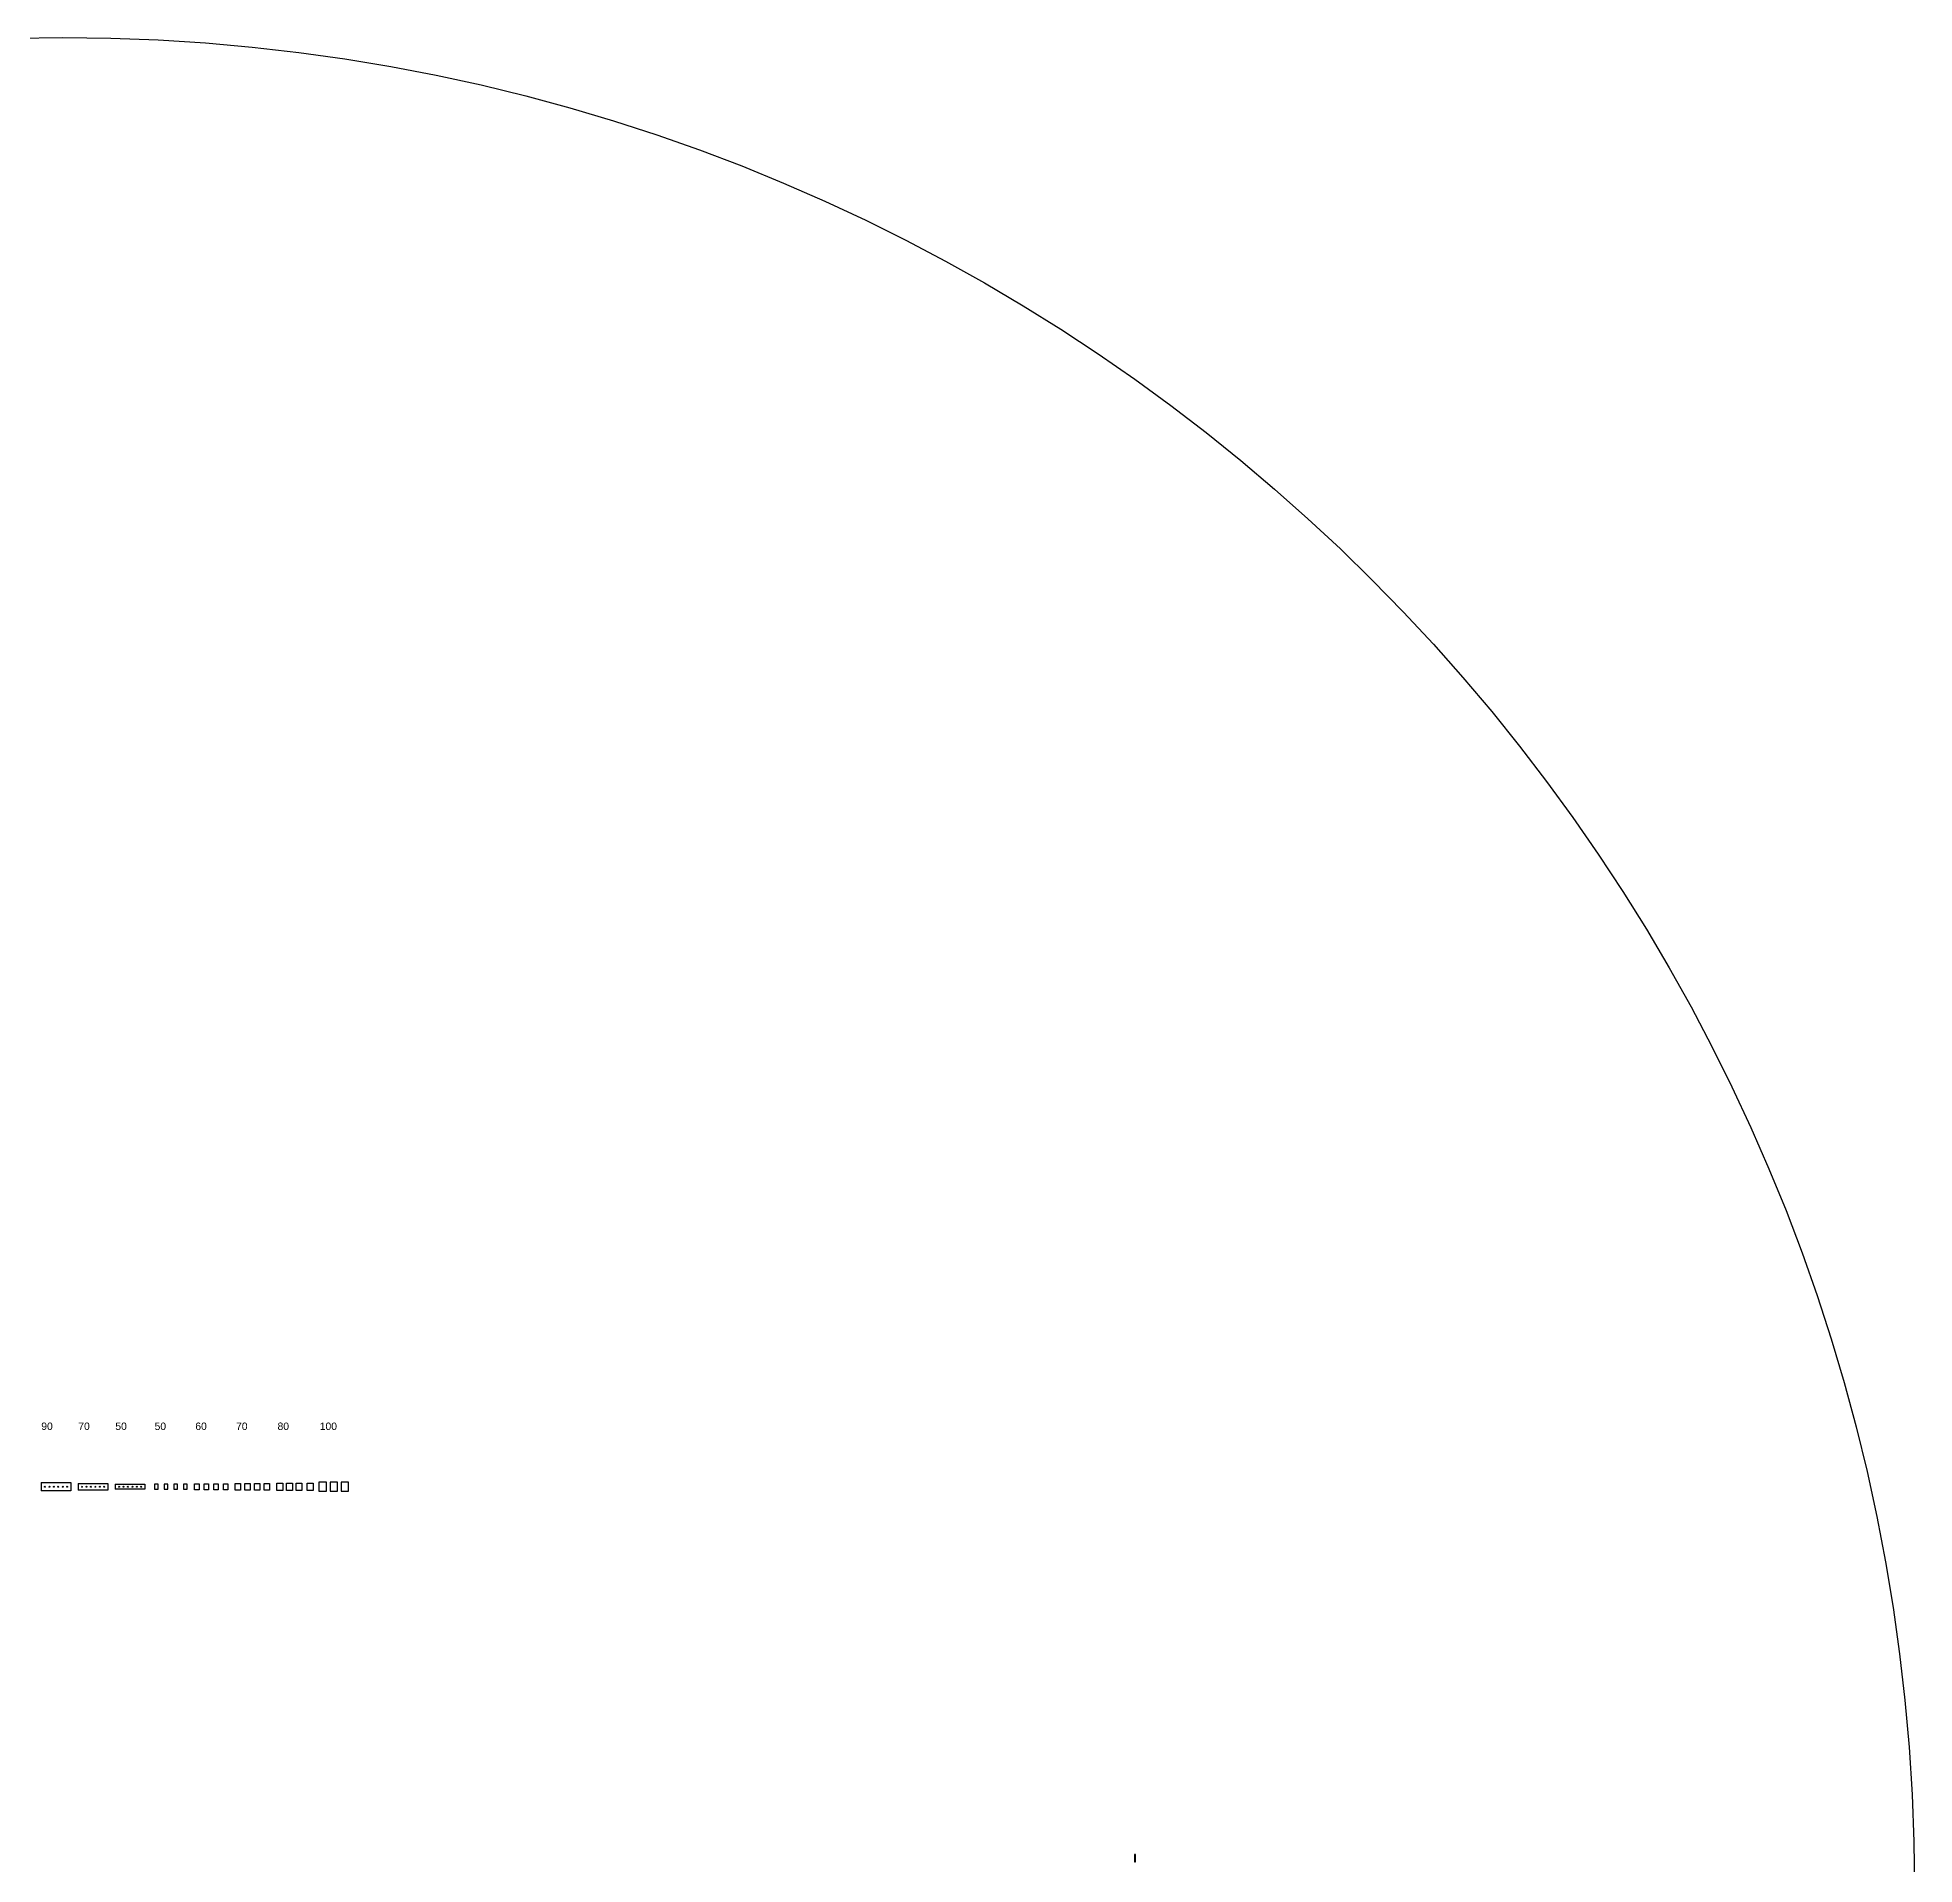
# Model space of a CAD drawing. Header units: millimetres. Extents: x 26241 to 236241, y 30294 to 280394.
# Drawn here: x 50898 to 76241, y 255734 to 280394 of the extents above; entities that cross this region are included whole.
import ezdxf

# ---------------------------------------------------------------- set-up
doc = ezdxf.new("R2010")
doc.units = ezdxf.units.MM
doc.layers.add('CLEAR', color=140, linetype='Continuous')
doc.layers.add('OPAQUE', color=10, linetype='Continuous')
doc.styles.get("Standard").update_dxf_attribs({"font": 'arial.ttf'})

msp = doc.modelspace()

# ---------------------------------------------------------------- linework, layer by layer
at = {"layer": 'CLEAR'}
for p, q in [((50948, 260888), (50948, 260778)), ((50948, 260888), (51348, 260888)), ((51348, 260888), (51348, 260778)), ((51448, 260878), (51448, 260788)), ((51448, 260878), (51848, 260878)), ((51848, 260788), (51448, 260788)), ((51848, 260878), (51848, 260788)), ((51948, 260868), (51948, 260798)), ((51948, 260868), (52348, 260868)), ((52348, 260798), (51948, 260798)), ((52348, 260868), (52348, 260798)), ((52528, 260868), (52478, 260868)), ((52478, 260868), (52478, 260798)), ((52478, 260798), (52528, 260798)), ((52528, 260798), (52528, 260868)), ((52658, 260868), (52608, 260868)), ((52608, 260868), (52608, 260798)), ((52608, 260798), (52658, 260798)), ((52658, 260798), (52658, 260868)), ((52788, 260868), (52738, 260868)), ((52738, 260868), (52738, 260798)), ((52738, 260798), (52788, 260798)), ((52788, 260798), (52788, 260868)), ((52918, 260868), (52868, 260868)), ((52868, 260868), (52868, 260798)), ((52868, 260798), (52918, 260798)), ((52918, 260798), (52918, 260868)), ((53018, 260793), (53018, 260873)), ((53018, 260873), (53078, 260873)), ((53078, 260793), (53018, 260793)), ((53078, 260873), (53078, 260793)), ((53148, 260793), (53148, 260873)), ((53148, 260873), (53208, 260873)), ((53208, 260793), (53148, 260793)), ((53208, 260873), (53208, 260793)), ((53278, 260793), (53278, 260873)), ((53278, 260873), (53338, 260873)), ((53338, 260793), (53278, 260793)), ((53338, 260873), (53338, 260793)), ((53408, 260793), (53408, 260873)), ((53408, 260873), (53468, 260873)), ((53468, 260793), (53408, 260793)), ((53468, 260873), (53468, 260793)), ((53568, 260788), (53568, 260878)), ((53568, 260878), (53638, 260878)), ((53638, 260788), (53568, 260788)), ((53638, 260878), (53638, 260788)), ((53698, 260788), (53698, 260878)), ((53698, 260878), (53768, 260878)), ((53768, 260788), (53698, 260788)), ((53768, 260878), (53768, 260788)), ((53828, 260788), (53828, 260878)), ((53828, 260878), (53898, 260878)), ((53898, 260788), (53828, 260788)), ((53898, 260878), (53898, 260788)), ((53958, 260788), (53958, 260878)), ((53958, 260878), (54028, 260878)), ((54028, 260788), (53958, 260788)), ((54028, 260878), (54028, 260788)), ((54128, 260783), (54128, 260883)), ((54128, 260883), (54208, 260883)), ((54128, 260783), (54128, 260883)), ((54128, 260883), (54208, 260883)), ((54208, 260783), (54128, 260783)), ((54208, 260783), (54128, 260783)), ((54208, 260883), (54208, 260783)), ((54208, 260883), (54208, 260783)), ((54258, 260783), (54258, 260883)), ((54258, 260883), (54338, 260883)), ((54338, 260783), (54258, 260783)), ((54338, 260883), (54338, 260783)), ((54388, 260783), (54388, 260883)), ((54388, 260883), (54468, 260883)), ((54388, 260783), (54388, 260883)), ((54388, 260883), (54468, 260883)), ((54468, 260783), (54388, 260783)), ((54468, 260783), (54388, 260783)), ((54468, 260883), (54468, 260783)), ((54468, 260883), (54468, 260783)), ((54540, 260783), (54540, 260883)), ((54540, 260883), (54620, 260883)), ((54620, 260783), (54540, 260783)), ((54620, 260883), (54620, 260783)), ((54698, 260893), (54698, 260773)), ((54798, 260893), (54698, 260893)), ((54798, 260773), (54798, 260893)), ((54848, 260893), (54848, 260773)), ((54948, 260893), (54848, 260893)), ((54948, 260773), (54948, 260893)), ((54998, 260893), (54998, 260773)), ((55098, 260893), (54998, 260893)), ((55098, 260773), (55098, 260893)), ((51348, 260778), (50948, 260778)), ((54698, 260773), (54798, 260773)), ((54848, 260773), (54948, 260773)), ((54998, 260773), (55098, 260773)), ((65709, 255869), (65709, 255769)), ((65721, 255869), (65709, 255869)), ((65709, 255769), (65721, 255769)), ((65721, 255769), (65721, 255869))]:
    msp.add_line(p, q, dxfattribs=at)
at = {"layer": 'OPAQUE'}
for centre, radius in [((51241, 255394), 25000), ((51241, 255394), 25000), ((50998, 260833), 6), ((51058, 260833), 6), ((51118, 260833), 6), ((51178, 260833), 6), ((51238, 260833), 6), ((51298, 260833), 6), ((51498, 260833), 6), ((51558, 260833), 6), ((51618, 260833), 6), ((51678, 260833), 6), ((51738, 260833), 6), ((51798, 260833), 6), ((51998, 260833), 6), ((52058, 260833), 6), ((52118, 260833), 6), ((52178, 260833), 6), ((52238, 260833), 6), ((52298, 260833), 6)]:
    msp.add_circle(centre, radius, dxfattribs=at)

# ---------------------------------------------------------------- texts
at = {"layer": 'CLEAR', "char_height": 100, "attachment_point": 1}
for s, insert in [('90', (50948, 261699)), ('70', (51448, 261699)), ('50', (51948, 261699)), ('50', (52478, 261699)), ('60', (53028, 261699)), ('70', (53578, 261699)), ('80', (54138, 261699)), ('100', (54708, 261699))]:
    msp.add_mtext_dynamic_manual_height_columns(s, width=307.49, gutter_width=12.5, heights=[191], dxfattribs=dict(at, insert=insert))

doc.saveas('drawing.dxf')
